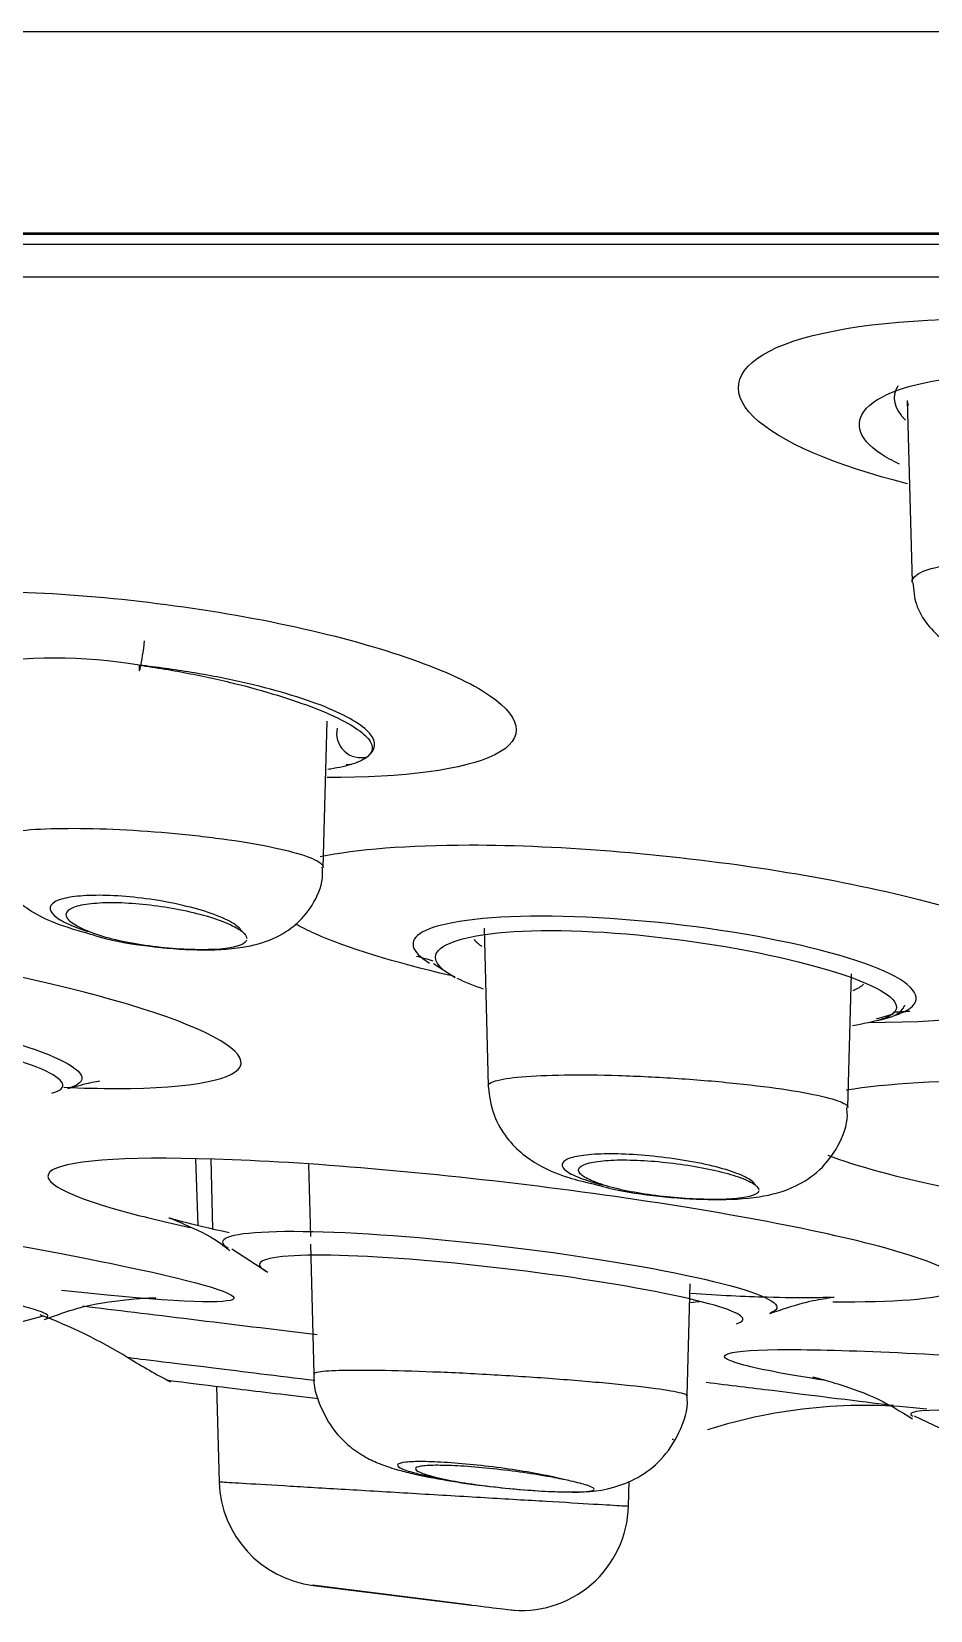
# Model space of a CAD drawing. Header units: millimetres. Extents: x -60 to 7633, y -2614 to 2146.
# Drawn here: x 3538.98 to 3546.52, y 1860.72 to 1873.98 of the extents above; entities that cross this region are included whole.
import ezdxf

# ---------------------------------------------------------------- set-up
doc = ezdxf.new("R2010")
doc.units = ezdxf.units.MM
doc.layers.get('0').update_dxf_attribs({"color": 250})

msp = doc.modelspace()

# ---------------------------------------------------------------- linework, layer by layer
at = {"linetype": 'Continuous'}
for p, q in [((3496.223, 1873.976), (3636.924, 1873.976)), ((3500.908, 1872.287), (3632.239, 1872.287)), ((3500.974, 1872.276), (3632.174, 1872.276)), ((3501.568, 1872.192), (3631.579, 1872.192)), ((3631.372, 1871.914), (3501.776, 1871.914)), ((3546.329, 1870.878), (3546.369, 1869.352)), ((3546.33, 1870.861), (3546.336, 1870.836)), ((3541.427, 1866.957), (3541.459, 1868.185)), ((3542.777, 1866.447), (3542.812, 1865.121)), ((3542.353, 1866.149), (3542.534, 1866.033)), ((3545.831, 1864.94), (3545.86, 1866.062)), ((3546.071, 1865.684), (3546.215, 1865.727)), ((3540.355, 1864.508), (3540.374, 1863.95)), ((3540.483, 1864.507), (3540.498, 1863.921)), ((3541.303, 1864.462), (3541.319, 1863.856)), ((3540.659, 1863.754), (3540.963, 1863.558)), ((3541.32, 1863.792), (3541.349, 1862.703)), ((3544.483, 1862.52), (3544.507, 1863.459)), ((3538.817, 1863.119), (3539.079, 1863.19)), ((3540.532, 1862.599), (3540.554, 1861.795)), ((3546.386, 1862.35), (3546.706, 1862.199)), ((3543.988, 1861.593), (3543.994, 1861.803)), ((3542.671, 1860.761), (3541.338, 1860.928)), ((3541.523, 1860.904), (3542.671, 1860.761)), ((3541.523, 1860.904), (3541.523, 1860.904))]:
    msp.add_line(p, q, dxfattribs=at)
for centre, radius, start, end in [((3539.172, 1864.498), 4.217, 80.3159, 99.6841), ((3541.114, 1876.685), 8.88, 273.2611, 273.5756), ((3545.622, 1878.003), 12.275, 253.859, 254.5265), ((3545.622, 1878.003), 12.275, 272.775, 273.3995), ((3537.545, 1859.17), 4.3, 58.5667, 69.5179), ((3543.026, 1868.126), 6.2, 238.5725, 242.3049), ((3545.969, 1858.138), 4.3, 82.9903, 107.8108), ((3543.497, 1867.841), 6.12, 257.7173, 263.7002), ((3541.453, 1861.82), 0.9, 181.7312, 262.8993), ((3543.089, 1861.616), 0.9, 262.8783, 358.5947), ((3568.093, 2068.712), 209.5, 262.66486, 262.71428)]:
    msp.add_arc(centre, radius, start, end, dxfattribs=at)
for centre, major_axis, ratio, start_param, end_param in [((3539.91, 1868.807), (0.027, 0.198), 0.055605, 2.457194, 4.984393), ((3541.734, 1868.075), (0.127, -0.154), 0.963271, 3.773792, 5.89848)]:
    msp.add_ellipse(centre, major_axis=major_axis, ratio=ratio, start_param=start_param, end_param=end_param, dxfattribs=at)
for points, knots in [([(3546.332, 1870.179), (3545.723, 1870.33), (3545.25, 1870.534), (3544.817, 1870.958), (3544.891, 1871.17), (3545.574, 1871.473), (3546.18, 1871.561), (3546.89, 1871.561)], [0, 0, 0, 0, 0.32332, 0.32332, 0.66166, 0.66166, 1, 1, 1, 1]), ([(3546.013, 1870.837), (3546.156, 1870.962), (3546.481, 1871.058), (3547.329, 1871.109), (3547.844, 1871.062), (3548.732, 1870.865), (3549.096, 1870.723), (3549.503, 1870.446), (3549.544, 1870.308), (3549.336, 1870.153), (3549.225, 1870.111), (3549.081, 1870.077)], [0, 0, 0, 0, 0.223149, 0.223149, 0.446297, 0.446297, 0.669446, 0.669446, 0.892594, 0.892594, 1, 1, 1, 1]), ([(3546.264, 1870.344), (3546.204, 1870.372), (3546.151, 1870.4), (3545.907, 1870.563), (3545.87, 1870.711), (3546.013, 1870.837)], [0, 0, 0, 0, 0.181199, 0.181199, 1, 1, 1, 1]), ([(3546.369, 1869.353), (3546.369, 1869.374), (3546.381, 1869.394), (3546.406, 1869.412), (3546.442, 1869.438), (3546.505, 1869.462), (3546.59, 1869.481), (3546.644, 1869.494), (3546.708, 1869.504), (3546.778, 1869.513)], [0, 0, 0, 0, 0.301872, 0.301872, 0.301872, 0.73025, 0.73025, 0.73025, 1, 1, 1, 1]), ([(3537.401, 1869.161), (3537.71, 1869.243), (3538.185, 1869.283), (3539.457, 1869.258), (3540.305, 1869.161), (3541.804, 1868.851), (3542.429, 1868.643), (3543.099, 1868.236), (3543.14, 1868.038), (3542.868, 1867.903)], [0, 0, 0, 0, 0.2072033, 0.2072033, 0.4714689, 0.4714689, 0.7357344, 0.7357344, 1, 1, 1, 1]), ([(3546.376, 1869.35), (3546.382, 1869.282), (3546.393, 1869.159), (3546.498, 1868.985), (3546.653, 1868.839), (3546.863, 1868.717), (3547.051, 1868.664), (3547.164, 1868.634)], [0, 0, 0, 0, 0.150684, 0.316604, 0.490697, 0.739613, 1, 1, 1, 1]), ([(3539.882, 1868.655), (3540.026, 1868.635), (3540.169, 1868.611), (3540.452, 1868.556), (3540.589, 1868.525), (3540.849, 1868.46), (3540.973, 1868.424), (3541.199, 1868.353), (3541.302, 1868.316), (3541.486, 1868.242), (3541.565, 1868.205), (3541.694, 1868.133), (3541.745, 1868.098), (3541.815, 1868.03), (3541.835, 1867.998), (3541.841, 1867.938), (3541.827, 1867.91), (3541.797, 1867.886)], [0, 0, 0, 0, 0.125, 0.125, 0.25, 0.25, 0.375, 0.375, 0.5, 0.5, 0.625, 0.625, 0.75, 0.75, 0.875, 0.875, 1, 1, 1, 1]), ([(3541.797, 1867.886), (3541.872, 1867.94), (3541.879, 1868.008), (3541.786, 1868.117), (3541.737, 1868.155), (3541.61, 1868.23), (3541.531, 1868.269), (3541.343, 1868.344), (3541.238, 1868.38), (3541.004, 1868.449), (3540.875, 1868.482), (3540.607, 1868.543), (3540.465, 1868.57), (3540.175, 1868.618), (3540.029, 1868.638), (3539.882, 1868.655)], [0, 0, 0, 0, 0.25, 0.25, 0.375, 0.375, 0.5, 0.5, 0.625, 0.625, 0.75, 0.75, 0.875, 0.875, 1, 1, 1, 1]), ([(3541.797, 1867.886), (3541.77, 1867.863), (3541.73, 1867.844), (3541.626, 1867.809), (3541.561, 1867.794), (3541.48, 1867.781), (3541.473, 1867.78), (3541.466, 1867.779)], [0, 0, 0, 0, 0.478959, 0.478959, 0.957918, 0.957918, 1, 1, 1, 1]), ([(3538.681, 1867.228), (3538.729, 1867.244), (3538.802, 1867.258), (3538.896, 1867.267), (3538.99, 1867.277), (3539.107, 1867.283), (3539.237, 1867.284), (3539.366, 1867.286), (3539.512, 1867.284), (3539.663, 1867.277), (3539.813, 1867.271), (3539.972, 1867.26), (3540.127, 1867.247), (3540.282, 1867.233), (3540.437, 1867.216), (3540.58, 1867.196), (3540.724, 1867.177), (3540.859, 1867.154), (3540.974, 1867.131), (3541.09, 1867.107), (3541.189, 1867.082), (3541.263, 1867.058), (3541.338, 1867.033), (3541.389, 1867.008), (3541.412, 1866.985), (3541.422, 1866.975), (3541.427, 1866.966), (3541.426, 1866.956)], [0, 0, 0, 0, 0.117813, 0.117813, 0.117813, 0.23568, 0.23568, 0.23568, 0.352787, 0.352787, 0.352787, 0.469657, 0.469657, 0.469657, 0.587204, 0.587204, 0.587204, 0.706048, 0.706048, 0.706048, 0.826251, 0.826251, 0.826251, 0.947283, 0.947283, 0.947283, 1, 1, 1, 1]), ([(3538.627, 1867.174), (3538.624, 1867.142), (3538.616, 1867.047), (3538.683, 1866.884), (3538.797, 1866.724), (3538.954, 1866.597), (3539.151, 1866.49), (3539.327, 1866.438), (3539.44, 1866.408)], [0, 0, 0, 0, 0.064686, 0.226502, 0.376016, 0.531568, 0.742554, 1, 1, 1, 1]), ([(3541.401, 1867.047), (3541.706, 1867.11), (3542.139, 1867.145), (3543.429, 1867.145), (3544.385, 1867.065), (3546.099, 1866.791), (3546.855, 1866.598), (3547.739, 1866.204), (3547.851, 1866.01), (3547.373, 1865.733), (3546.786, 1865.652), (3546.001, 1865.652)], [0, 0, 0, 0, 0.1420925, 0.1420925, 0.3565694, 0.3565694, 0.5710462, 0.5710462, 0.7855231, 0.7855231, 1, 1, 1, 1]), ([(3539.44, 1866.408), (3539.484, 1866.393), (3539.625, 1866.344), (3539.967, 1866.29), (3540.384, 1866.255), (3540.726, 1866.273), (3540.99, 1866.339), (3541.209, 1866.47), (3541.358, 1866.658), (3541.43, 1866.841), (3541.42, 1866.936), (3541.418, 1866.959)], [0, 0, 0, 0, 0.058228, 0.214311, 0.37865, 0.54995, 0.678008, 0.781477, 0.876761, 0.97447, 1, 1, 1, 1]), ([(3540.745, 1866.417), (3540.74, 1866.427), (3540.732, 1866.438), (3540.721, 1866.448), (3540.697, 1866.473), (3540.656, 1866.498), (3540.603, 1866.523), (3540.549, 1866.548), (3540.481, 1866.573), (3540.403, 1866.597), (3540.326, 1866.619), (3540.238, 1866.641), (3540.147, 1866.659), (3540.057, 1866.677), (3539.962, 1866.691), (3539.869, 1866.702), (3539.78, 1866.712), (3539.69, 1866.719), (3539.607, 1866.721), (3539.527, 1866.723), (3539.452, 1866.722), (3539.388, 1866.716), (3539.324, 1866.711), (3539.27, 1866.702), (3539.229, 1866.689), (3539.206, 1866.682), (3539.186, 1866.674), (3539.172, 1866.665), (3539.144, 1866.648), (3539.131, 1866.628), (3539.134, 1866.606), (3539.138, 1866.584), (3539.157, 1866.56), (3539.19, 1866.535), (3539.224, 1866.51), (3539.274, 1866.485), (3539.335, 1866.46), (3539.372, 1866.445), (3539.413, 1866.431), (3539.458, 1866.417)], [0, 0, 0, 0, 0.038968, 0.038968, 0.038968, 0.127054, 0.127054, 0.127054, 0.216686, 0.216686, 0.216686, 0.305851, 0.305851, 0.305851, 0.392664, 0.392664, 0.392664, 0.476386, 0.476386, 0.476386, 0.557753, 0.557753, 0.557753, 0.638462, 0.638462, 0.638462, 0.684425, 0.684425, 0.684425, 0.771401, 0.771401, 0.771401, 0.858247, 0.858247, 0.858247, 0.946999, 0.946999, 0.946999, 1, 1, 1, 1]), ([(3539.458, 1866.417), (3539.421, 1866.432), (3539.389, 1866.447), (3539.362, 1866.462), (3539.32, 1866.486), (3539.291, 1866.509), (3539.278, 1866.532), (3539.265, 1866.554), (3539.267, 1866.575), (3539.285, 1866.593), (3539.302, 1866.61), (3539.335, 1866.625), (3539.38, 1866.637), (3539.425, 1866.648), (3539.482, 1866.655), (3539.549, 1866.659), (3539.613, 1866.663), (3539.687, 1866.663), (3539.765, 1866.659), (3539.841, 1866.655), (3539.924, 1866.648), (3540.005, 1866.637), (3540.087, 1866.627), (3540.17, 1866.613), (3540.248, 1866.597), (3540.328, 1866.58), (3540.404, 1866.561), (3540.471, 1866.541), (3540.541, 1866.52), (3540.602, 1866.497), (3540.65, 1866.474), (3540.69, 1866.455), (3540.723, 1866.435), (3540.745, 1866.417)], [0, 0, 0, 0, 0.06377, 0.06377, 0.06377, 0.163825, 0.163825, 0.163825, 0.26382, 0.26382, 0.26382, 0.361526, 0.361526, 0.361526, 0.455817, 0.455817, 0.455817, 0.547216, 0.547216, 0.547216, 0.637479, 0.637479, 0.637479, 0.728702, 0.728702, 0.728702, 0.822528, 0.822528, 0.822528, 0.919589, 0.919589, 0.919589, 1, 1, 1, 1]), ([(3539.248, 1865.11), (3539.406, 1865.103), (3539.555, 1865.1), (3540.332, 1865.1), (3540.718, 1865.176), (3540.756, 1865.436), (3540.414, 1865.619), (3539.174, 1865.99), (3538.299, 1866.172), (3536.525, 1866.431), (3535.634, 1866.507), (3534.987, 1866.507)], [0, 0, 0, 0, 0.05092, 0.05092, 0.28819, 0.28819, 0.52546, 0.52546, 0.76273, 0.76273, 1, 1, 1, 1]), ([(3542.493, 1866.049), (3542.026, 1866.157), (3541.629, 1866.279), (3541.297, 1866.427), (3541.242, 1866.454), (3541.194, 1866.481)], [0, 0, 0, 0, 0.817889, 0.817889, 1, 1, 1, 1]), ([(3546.225, 1865.714), (3546.266, 1865.728), (3546.3, 1865.742), (3546.476, 1865.843), (3546.405, 1865.964), (3545.865, 1866.206), (3545.4, 1866.325), (3544.325, 1866.498), (3543.737, 1866.547), (3542.776, 1866.547), (3542.407, 1866.497), (3542.136, 1866.343), (3542.159, 1866.251), (3542.319, 1866.153)], [0, 0, 0, 0, 0.036572, 0.036572, 0.236665, 0.236665, 0.436759, 0.436759, 0.636853, 0.636853, 0.836946, 0.836946, 1, 1, 1, 1]), ([(3540.783, 1866.345), (3540.778, 1866.331), (3540.763, 1866.318), (3540.678, 1866.28), (3540.559, 1866.265), (3540.254, 1866.265), (3540.072, 1866.279), (3539.727, 1866.333), (3539.571, 1866.371), (3539.458, 1866.417)], [0, 0, 0, 0, 0.12136, 0.12136, 0.41424, 0.41424, 0.70712, 0.70712, 1, 1, 1, 1]), ([(3542.393, 1866.258), (3542.474, 1866.349), (3542.761, 1866.413), (3543.593, 1866.437), (3544.135, 1866.395), (3545.133, 1866.242), (3545.587, 1866.133), (3546.17, 1865.917), (3546.294, 1865.812), (3546.19, 1865.71), (3546.143, 1865.688), (3546.078, 1865.669)], [0, 0, 0, 0, 0.231589, 0.231589, 0.463178, 0.463178, 0.694767, 0.694767, 0.926356, 0.926356, 1, 1, 1, 1]), ([(3535.835, 1865.924), (3536.237, 1865.924), (3536.788, 1865.877), (3537.887, 1865.717), (3538.432, 1865.603), (3539.194, 1865.376), (3539.411, 1865.262), (3539.396, 1865.15), (3539.359, 1865.124), (3539.293, 1865.103)], [0, 0, 0, 0, 0.296064, 0.296064, 0.592127, 0.592127, 0.888191, 0.888191, 1, 1, 1, 1]), ([(3545.869, 1865.629), (3545.959, 1865.644), (3546.12, 1865.68), (3546.271, 1865.718), (3546.308, 1865.798), (3546.309, 1865.8)], [0, 0, 0, 0, 0.494786, 0.991027, 1, 1, 1, 1]), ([(3539.148, 1865.06), (3539.299, 1865.102), (3539.265, 1865.174), (3538.854, 1865.352), (3538.463, 1865.46), (3537.988, 1865.557)], [0, 0, 0, 0, 0.487342, 0.487342, 1, 1, 1, 1]), ([(3539.283, 1865.1), (3539.363, 1865.121), (3539.488, 1865.156), (3539.544, 1865.162), (3539.549, 1865.163), (3539.549, 1865.163)], [0, 0, 0, 0, 0.480507, 0.90245, 1, 1, 1, 1]), ([(3542.812, 1865.122), (3542.812, 1865.126), (3542.813, 1865.129), (3542.815, 1865.133), (3542.823, 1865.144), (3542.842, 1865.154), (3542.872, 1865.163)], [0, 0, 0, 0, 0.2474319, 0.2474319, 0.2474319, 1, 1, 1, 1]), ([(3542.872, 1865.163), (3542.919, 1865.177), (3542.995, 1865.189), (3543.093, 1865.198), (3543.191, 1865.206), (3543.314, 1865.211), (3543.451, 1865.213), (3543.589, 1865.215), (3543.745, 1865.214), (3543.906, 1865.209), (3544.067, 1865.204), (3544.238, 1865.195), (3544.406, 1865.184), (3544.573, 1865.173), (3544.741, 1865.159), (3544.896, 1865.142), (3545.052, 1865.126), (3545.199, 1865.108), (3545.325, 1865.088), (3545.451, 1865.069), (3545.56, 1865.048), (3545.642, 1865.027), (3545.724, 1865.007), (3545.782, 1864.986), (3545.81, 1864.967), (3545.824, 1864.957), (3545.831, 1864.948), (3545.83, 1864.939)], [0, 0, 0, 0, 0.117313, 0.117313, 0.117313, 0.234661, 0.234661, 0.234661, 0.351524, 0.351524, 0.351524, 0.468205, 0.468205, 0.468205, 0.585267, 0.585267, 0.585267, 0.703104, 0.703104, 0.703104, 0.821775, 0.821775, 0.821775, 0.940973, 0.940973, 0.940973, 1, 1, 1, 1]), ([(3542.812, 1865.118), (3542.823, 1865.026), (3542.844, 1864.88), (3542.961, 1864.682), (3543.103, 1864.54), (3543.279, 1864.43), (3543.463, 1864.352), (3543.617, 1864.316), (3543.695, 1864.298)], [0, 0, 0, 0, 0.176621, 0.328486, 0.472022, 0.620662, 0.835803, 1, 1, 1, 1]), ([(3543.695, 1864.298), (3543.768, 1864.278), (3543.937, 1864.233), (3544.306, 1864.184), (3544.725, 1864.159), (3545.074, 1864.178), (3545.36, 1864.249), (3545.604, 1864.407), (3545.758, 1864.613), (3545.835, 1864.812), (3545.824, 1864.917), (3545.821, 1864.941)], [0, 0, 0, 0, 0.087167, 0.231549, 0.383567, 0.546514, 0.686414, 0.781716, 0.876397, 0.975636, 1, 1, 1, 1]), ([(3545.705, 1863.309), (3546.217, 1863.304), (3546.579, 1863.332), (3546.914, 1863.471), (3546.706, 1863.606), (3545.576, 1863.915), (3544.677, 1864.082), (3542.71, 1864.353), (3541.646, 1864.455), (3539.983, 1864.534), (3539.383, 1864.512), (3538.991, 1864.351), (3539.207, 1864.216), (3539.922, 1864.021), (3540.105, 1863.977), (3540.31, 1863.933)], [0, 0, 0, 0, 0.122213, 0.122213, 0.288452, 0.288452, 0.454692, 0.454692, 0.620931, 0.620931, 0.78717, 0.78717, 0.953409, 0.953409, 1, 1, 1, 1]), ([(3545.054, 1864.288), (3545.049, 1864.3), (3545.038, 1864.312), (3545.022, 1864.325), (3544.995, 1864.345), (3544.953, 1864.366), (3544.898, 1864.387), (3544.843, 1864.408), (3544.773, 1864.429), (3544.696, 1864.448), (3544.618, 1864.467), (3544.53, 1864.484), (3544.439, 1864.499), (3544.35, 1864.513), (3544.255, 1864.525), (3544.162, 1864.534), (3544.072, 1864.542), (3543.982, 1864.548), (3543.9, 1864.55), (3543.819, 1864.551), (3543.744, 1864.55), (3543.68, 1864.545), (3543.616, 1864.54), (3543.562, 1864.532), (3543.521, 1864.521), (3543.498, 1864.515), (3543.478, 1864.507), (3543.464, 1864.499), (3543.438, 1864.485), (3543.428, 1864.467), (3543.433, 1864.449), (3543.439, 1864.43), (3543.46, 1864.41), (3543.495, 1864.389), (3543.531, 1864.369), (3543.583, 1864.347), (3543.645, 1864.327), (3543.686, 1864.313), (3543.732, 1864.3), (3543.782, 1864.288)], [0, 0, 0, 0, 0.053071, 0.053071, 0.053071, 0.138814, 0.138814, 0.138814, 0.22554, 0.22554, 0.22554, 0.31186, 0.31186, 0.31186, 0.396534, 0.396534, 0.396534, 0.479103, 0.479103, 0.479103, 0.56008, 0.56008, 0.56008, 0.640642, 0.640642, 0.640642, 0.687864, 0.687864, 0.687864, 0.772882, 0.772882, 0.772882, 0.857812, 0.857812, 0.857812, 0.943993, 0.943993, 0.943993, 1, 1, 1, 1]), ([(3543.782, 1864.288), (3543.742, 1864.301), (3543.707, 1864.314), (3543.677, 1864.327), (3543.633, 1864.346), (3543.601, 1864.366), (3543.584, 1864.384), (3543.567, 1864.403), (3543.565, 1864.421), (3543.579, 1864.436), (3543.592, 1864.451), (3543.62, 1864.464), (3543.662, 1864.475), (3543.703, 1864.484), (3543.757, 1864.492), (3543.82, 1864.496), (3543.882, 1864.5), (3543.955, 1864.501), (3544.032, 1864.498), (3544.108, 1864.496), (3544.19, 1864.491), (3544.272, 1864.482), (3544.355, 1864.474), (3544.439, 1864.463), (3544.518, 1864.45), (3544.599, 1864.437), (3544.677, 1864.421), (3544.746, 1864.405), (3544.817, 1864.387), (3544.88, 1864.369), (3544.931, 1864.35), (3544.983, 1864.331), (3545.024, 1864.311), (3545.049, 1864.292), (3545.051, 1864.29), (3545.052, 1864.289), (3545.054, 1864.288)], [0, 0, 0, 0, 0.063702, 0.063702, 0.063702, 0.15973, 0.15973, 0.15973, 0.255901, 0.255901, 0.255901, 0.350686, 0.350686, 0.350686, 0.4432, 0.4432, 0.4432, 0.533627, 0.533627, 0.533627, 0.623066, 0.623066, 0.623066, 0.712974, 0.712974, 0.712974, 0.804571, 0.804571, 0.804571, 0.898397, 0.898397, 0.898397, 0.99407, 0.99407, 0.99407, 1, 1, 1, 1]), ([(3546.853, 1864.226), (3546.409, 1864.312), (3546.03, 1864.408), (3545.724, 1864.515), (3545.694, 1864.526), (3545.665, 1864.537)], [0, 0, 0, 0, 0.89589, 0.89589, 1, 1, 1, 1]), ([(3545.082, 1864.237), (3545.077, 1864.223), (3545.06, 1864.21), (3544.967, 1864.179), (3544.852, 1864.168), (3544.558, 1864.168), (3544.385, 1864.179), (3544.052, 1864.221), (3543.898, 1864.252), (3543.782, 1864.288)], [0, 0, 0, 0, 0.1385753, 0.1385753, 0.4257169, 0.4257169, 0.7128584, 0.7128584, 1, 1, 1, 1]), ([(3540.637, 1863.888), (3540.474, 1863.923), (3540.251, 1863.977), (3540.114, 1864.017), (3540.142, 1864.012), (3540.305, 1863.939), (3540.509, 1863.85), (3540.625, 1863.753), (3540.644, 1863.737)], [0, 0, 0, 0, 0.302708, 0.496815, 0.645214, 0.790985, 0.970938, 1, 1, 1, 1]), ([(3540.628, 1863.757), (3540.57, 1863.795), (3540.568, 1863.827), (3540.742, 1863.899), (3541.101, 1863.913), (3542.12, 1863.865), (3542.761, 1863.803), (3543.953, 1863.639), (3544.501, 1863.537), (3545.179, 1863.352), (3545.311, 1863.269), (3545.189, 1863.218), (3545.184, 1863.217), (3545.179, 1863.215)], [0, 0, 0, 0, 0.108595, 0.108595, 0.329437, 0.329437, 0.550279, 0.550279, 0.771121, 0.771121, 0.991963, 0.991963, 1, 1, 1, 1]), ([(3543.518, 1863.511), (3543.007, 1863.586), (3542.441, 1863.648), (3541.5, 1863.709), (3541.133, 1863.706), (3540.873, 1863.648), (3540.864, 1863.61), (3540.946, 1863.565)], [0, 0, 0, 0, 0.3739525, 0.3739525, 0.747905, 0.747905, 1, 1, 1, 1]), ([(3539.762, 1863.606), (3540.418, 1863.468), (3540.745, 1863.367), (3540.589, 1863.287), (3540.099, 1863.311), (3539.304, 1863.395), (3539.267, 1863.399), (3539.229, 1863.403)], [0, 0, 0, 0, 0.488131, 0.488131, 0.976261, 0.976261, 1, 1, 1, 1]), ([(3544.896, 1863.124), (3545.009, 1863.156), (3544.94, 1863.212), (3544.464, 1863.351), (3544.028, 1863.436), (3543.518, 1863.511)], [0, 0, 0, 0, 0.4789717, 0.4789717, 1, 1, 1, 1]), ([(3539.101, 1863.178), (3539.104, 1863.179), (3539.107, 1863.18), (3539.157, 1863.205), (3538.959, 1863.267), (3538.561, 1863.35)], [0, 0, 0, 0, 0.042232, 0.042232, 1, 1, 1, 1]), ([(3539.088, 1863.16), (3539.191, 1863.198), (3539.412, 1863.279), (3539.743, 1863.326), (3539.947, 1863.341), (3540.011, 1863.341), (3540.021, 1863.341), (3540.021, 1863.341)], [0, 0, 0, 0, 0.204652, 0.524835, 0.721371, 0.885955, 1, 1, 1, 1]), ([(3545.69, 1863.346), (3545.658, 1863.344), (3545.521, 1863.339), (3545.136, 1863.344), (3544.746, 1863.361), (3544.513, 1863.378)], [0, 0, 0, 0, 0.2526715, 0.5802114, 1, 1, 1, 1]), ([(3545.175, 1863.209), (3545.284, 1863.246), (3545.466, 1863.308), (3545.655, 1863.34), (3545.71, 1863.347), (3545.716, 1863.347), (3545.716, 1863.347)], [0, 0, 0, 0, 0.325973, 0.63738, 0.912686, 1, 1, 1, 1]), ([(3545.624, 1862.65), (3545.304, 1862.7), (3545.065, 1862.746), (3544.658, 1862.861), (3544.803, 1862.907), (3545.338, 1862.907)], [0, 0, 0, 0, 0.332984, 0.332984, 1, 1, 1, 1]), ([(3541.357, 1862.646), (3541.039, 1862.685), (3540.747, 1862.721), (3540.055, 1862.806), (3539.789, 1862.838), (3539.789, 1862.838)], [0, 0, 0, 0, 0.347701, 0.347701, 1, 1, 1, 1]), ([(3540.12, 1862.65), (3540.12, 1862.649), (3540.337, 1862.623), (3540.901, 1862.554), (3541.132, 1862.526), (3541.386, 1862.496)], [0, 0, 0, 0, 0.660118, 0.660118, 1, 1, 1, 1]), ([(3541.351, 1862.706), (3541.35, 1862.701), (3541.337, 1862.611), (3541.395, 1862.432), (3541.505, 1862.232), (3541.643, 1862.092), (3541.782, 1862), (3541.92, 1861.938), (3542.051, 1861.896), (3542.146, 1861.873), (3542.195, 1861.861)], [0, 0, 0, 0, 0.008835, 0.199868, 0.356119, 0.490722, 0.608762, 0.721417, 0.875379, 1, 1, 1, 1]), ([(3541.349, 1862.704), (3541.349, 1862.711), (3541.363, 1862.716), (3541.391, 1862.721), (3541.431, 1862.727), (3541.501, 1862.732), (3541.596, 1862.734), (3541.69, 1862.736), (3541.811, 1862.735), (3541.949, 1862.733), (3542.086, 1862.73), (3542.244, 1862.725), (3542.41, 1862.719), (3542.575, 1862.712), (3542.753, 1862.703), (3542.927, 1862.692), (3543.103, 1862.682), (3543.28, 1862.67), (3543.445, 1862.657), (3543.61, 1862.644), (3543.767, 1862.63), (3543.903, 1862.617), (3544.04, 1862.603), (3544.159, 1862.589), (3544.251, 1862.576), (3544.343, 1862.563), (3544.41, 1862.55), (3544.448, 1862.539), (3544.471, 1862.532), (3544.483, 1862.526), (3544.483, 1862.52)], [0, 0, 0, 0, 0.074281, 0.074281, 0.074281, 0.181428, 0.181428, 0.181428, 0.288297, 0.288297, 0.288297, 0.395059, 0.395059, 0.395059, 0.501931, 0.501931, 0.501931, 0.60908, 0.60908, 0.60908, 0.716555, 0.716555, 0.716555, 0.824258, 0.824258, 0.824258, 0.931993, 0.931993, 0.931993, 1, 1, 1, 1]), ([(3544.64, 1862.633), (3544.838, 1862.608), (3545.024, 1862.586), (3545.668, 1862.506), (3546.016, 1862.464), (3546.214, 1862.439)], [0, 0, 0, 0, 0.2662676, 0.2662676, 1, 1, 1, 1]), ([(3545.537, 1862.677), (3545.537, 1862.677), (3545.54, 1862.676), (3545.587, 1862.666), (3545.776, 1862.61), (3546.069, 1862.511), (3546.269, 1862.389), (3546.372, 1862.326)], [0, 0, 0, 0, 0.040321, 0.271349, 0.486542, 0.772531, 1, 1, 1, 1]), ([(3542.826, 1861.758), (3542.945, 1861.745), (3543.164, 1861.721), (3543.522, 1861.707), (3543.776, 1861.711), (3544.076, 1861.825), (3544.277, 1861.98), (3544.424, 1862.206), (3544.494, 1862.412), (3544.48, 1862.513), (3544.478, 1862.523)], [0, 0, 0, 0, 0.142816, 0.304777, 0.528859, 0.630706, 0.738072, 0.859195, 0.987712, 1, 1, 1, 1]), ([(3543.447, 1861.815), (3543.438, 1861.818), (3543.429, 1861.82), (3543.42, 1861.822), (3543.365, 1861.836), (3543.298, 1861.85), (3543.224, 1861.864), (3543.15, 1861.878), (3543.067, 1861.891), (3542.981, 1861.903), (3542.896, 1861.916), (3542.806, 1861.927), (3542.719, 1861.936), (3542.633, 1861.945), (3542.548, 1861.953), (3542.471, 1861.958), (3542.394, 1861.963), (3542.323, 1861.966), (3542.264, 1861.966), (3542.205, 1861.967), (3542.156, 1861.965), (3542.12, 1861.961), (3542.085, 1861.957), (3542.062, 1861.951), (3542.054, 1861.943), (3542.046, 1861.935), (3542.052, 1861.925), (3542.072, 1861.914), (3542.092, 1861.903), (3542.127, 1861.89), (3542.174, 1861.877), (3542.203, 1861.869), (3542.238, 1861.86), (3542.276, 1861.852)], [0, 0, 0, 0, 0.0174144, 0.0174144, 0.0174144, 0.1209593, 0.1209593, 0.1209593, 0.2249708, 0.2249708, 0.2249708, 0.3285987, 0.3285987, 0.3285987, 0.4311563, 0.4311563, 0.4311563, 0.5324455, 0.5324455, 0.5324455, 0.6328369, 0.6328369, 0.6328369, 0.7330802, 0.7330802, 0.7330802, 0.8339717, 0.8339717, 0.8339717, 0.9360292, 0.9360292, 0.9360292, 1, 1, 1, 1]), ([(3543.447, 1861.815), (3543.399, 1861.825), (3543.346, 1861.836), (3543.289, 1861.845), (3543.213, 1861.858), (3543.129, 1861.871), (3543.045, 1861.882), (3542.961, 1861.893), (3542.873, 1861.904), (3542.79, 1861.912), (3542.708, 1861.92), (3542.627, 1861.926), (3542.556, 1861.93), (3542.485, 1861.933), (3542.42, 1861.935), (3542.368, 1861.935), (3542.316, 1861.934), (3542.274, 1861.931), (3542.246, 1861.927), (3542.218, 1861.922), (3542.203, 1861.915), (3542.202, 1861.906), (3542.201, 1861.898), (3542.214, 1861.887), (3542.24, 1861.876), (3542.266, 1861.864), (3542.307, 1861.852), (3542.358, 1861.839), (3542.388, 1861.831), (3542.422, 1861.823), (3542.458, 1861.815)], [0, 0, 0, 0, 0.081469, 0.081469, 0.081469, 0.190737, 0.190737, 0.190737, 0.299388, 0.299388, 0.299388, 0.406799, 0.406799, 0.406799, 0.512918, 0.512918, 0.512918, 0.618262, 0.618262, 0.618262, 0.723668, 0.723668, 0.723668, 0.829932, 0.829932, 0.829932, 0.937486, 0.937486, 0.937486, 1, 1, 1, 1]), ([(3540.554, 1861.797), (3540.554, 1861.797), (3540.564, 1861.796), (3540.583, 1861.795), (3540.619, 1861.793), (3540.688, 1861.789), (3540.784, 1861.783), (3540.88, 1861.777), (3541.006, 1861.77), (3541.151, 1861.761), (3541.297, 1861.752), (3541.466, 1861.742), (3541.645, 1861.732), (3541.824, 1861.721), (3542.018, 1861.71), (3542.21, 1861.698), (3542.402, 1861.687), (3542.598, 1861.675), (3542.782, 1861.664), (3542.966, 1861.653), (3543.143, 1861.643), (3543.297, 1861.634), (3543.451, 1861.625), (3543.588, 1861.616), (3543.696, 1861.61), (3543.803, 1861.604), (3543.884, 1861.599), (3543.933, 1861.596), (3543.97, 1861.594), (3543.988, 1861.593), (3543.988, 1861.593)], [0, 0, 0, 0, 0.059589, 0.059589, 0.059589, 0.16666, 0.16666, 0.16666, 0.273794, 0.273794, 0.273794, 0.381088, 0.381088, 0.381088, 0.488569, 0.488569, 0.488569, 0.596182, 0.596182, 0.596182, 0.703813, 0.703813, 0.703813, 0.811341, 0.811341, 0.811341, 0.918691, 0.918691, 0.918691, 1, 1, 1, 1]), ([(3542.458, 1861.815), (3542.522, 1861.802), (3542.596, 1861.789), (3542.674, 1861.778), (3542.753, 1861.766), (3542.838, 1861.756), (3542.923, 1861.747), (3543.007, 1861.738), (3543.093, 1861.731), (3543.174, 1861.725), (3543.254, 1861.719), (3543.331, 1861.715), (3543.399, 1861.713), (3543.466, 1861.711), (3543.525, 1861.711), (3543.572, 1861.712), (3543.619, 1861.713), (3543.654, 1861.716), (3543.676, 1861.721), (3543.697, 1861.725), (3543.705, 1861.732), (3543.699, 1861.74), (3543.693, 1861.747), (3543.673, 1861.757), (3543.64, 1861.767), (3543.606, 1861.778), (3543.559, 1861.79), (3543.503, 1861.803), (3543.485, 1861.807), (3543.466, 1861.811), (3543.447, 1861.815)], [0, 0, 0, 0, 0.108794, 0.108794, 0.108794, 0.217636, 0.217636, 0.217636, 0.325729, 0.325729, 0.325729, 0.432921, 0.432921, 0.432921, 0.539485, 0.539485, 0.539485, 0.645786, 0.645786, 0.645786, 0.752209, 0.752209, 0.752209, 0.859126, 0.859126, 0.859126, 0.966845, 0.966845, 0.966845, 1, 1, 1, 1]), ([(3542.671, 1860.761), (3542.781, 1860.748), (3542.872, 1860.737), (3542.997, 1860.722), (3543.031, 1860.718), (3543.031, 1860.718), (3543.031, 1860.718), (3543.031, 1860.718)], [0, 0, 0, 0, 0.499582, 0.499582, 0.999164, 0.999164, 1, 1, 1, 1])]:
    msp.add_open_spline(points, degree=3, knots=knots, dxfattribs=at)
for points in [[(3546.25, 1871), (3546.193, 1870.908), (3546.216, 1870.809), (3546.315, 1870.713)], [(3542.868, 1867.903), (3542.615, 1867.777), (3542.102, 1867.708), (3541.458, 1867.711)], [(3540.745, 1866.417), (3540.771, 1866.395), (3540.784, 1866.376), (3540.785, 1866.358)], [(3542.693, 1866.351), (3542.709, 1866.332), (3542.731, 1866.312), (3542.759, 1866.292)], [(3542.533, 1866.032), (3542.385, 1866.111), (3542.333, 1866.191), (3542.393, 1866.258)], [(3542.547, 1866.026), (3542.622, 1865.994), (3542.693, 1865.964), (3542.769, 1865.936)], [(3545.875, 1865.924), (3545.915, 1865.94), (3545.945, 1865.957), (3545.962, 1865.977)], [(3545.816, 1865.088), (3546.154, 1865.142), (3546.63, 1865.172), (3547.199, 1865.172)], [(3545.054, 1864.288), (3545.073, 1864.273), (3545.083, 1864.259), (3545.083, 1864.246)], [(3538.604, 1863.826), (3539.042, 1863.749), (3539.439, 1863.674), (3539.762, 1863.606)], [(3544.588, 1863.309), (3544.566, 1863.306), (3544.539, 1863.302), (3544.509, 1863.3)], [(3539.41, 1863.273), (3539.95, 1863.207), (3540.641, 1863.123), (3541.375, 1863.033)], [(3545.338, 1862.907), (3545.847, 1862.907), (3546.688, 1862.866), (3547.646, 1862.796)], [(3546.687, 1862.4), (3546.417, 1862.4), (3546.311, 1862.381), (3546.377, 1862.348)], [(3544.367, 1862.15), (3544.367, 1862.15), (3544.364, 1862.151), (3544.357, 1862.151)], [(3542.276, 1861.852), (3542.329, 1861.839), (3542.391, 1861.827), (3542.458, 1861.815)]]:
    msp.add_open_spline(points, degree=3, dxfattribs=at)

doc.saveas('drawing.dxf')
